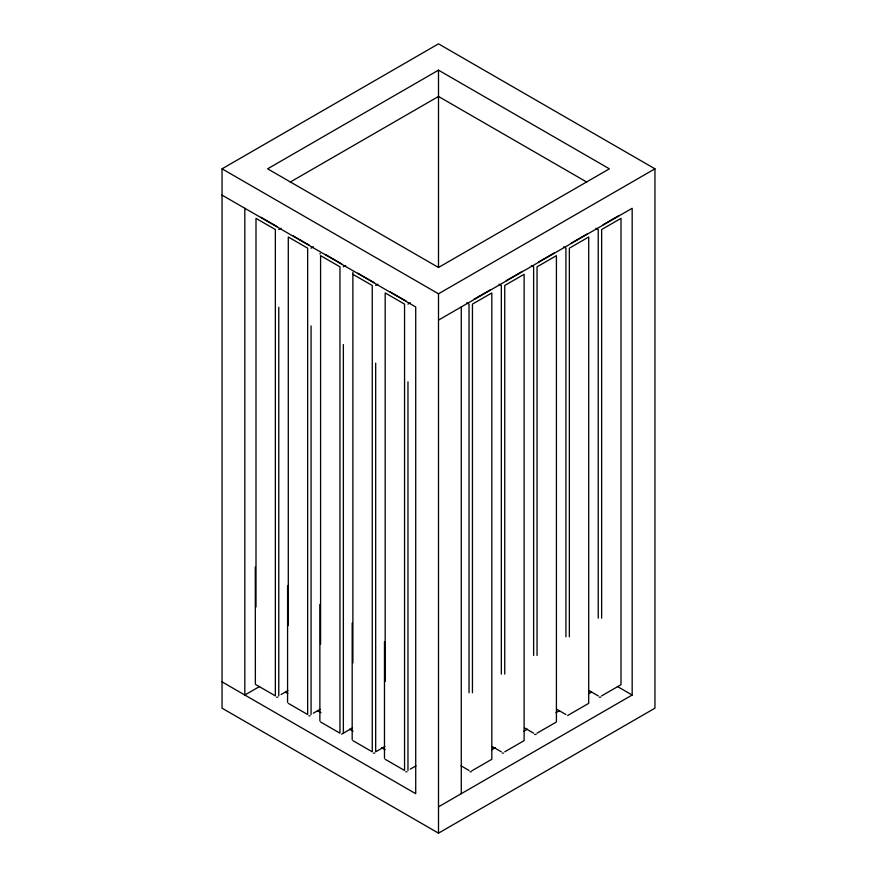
<?xml version="1.0" encoding="UTF-8"?>
<svg xmlns="http://www.w3.org/2000/svg" width="877" height="877" viewBox="0 0 877 877"><rect width="100%" height="100%" fill="white"/><g stroke="black" fill="none" stroke-linecap="round" stroke-linejoin="round"><path stroke-width="1.32" d="M319.973 254.067L320.237 253.464M222.045 168.822L438.5 43.85L654.955 168.822L654.955 708.178L438.5 833.15L222.045 708.178L222.045 168.822L438.5 293.795L654.955 168.822M438.5 70.16L267.617 168.822L438.5 267.485L609.383 168.822L438.5 70.16L438.5 267.375M290.155 182.109L438.5 96.47L586.845 182.109M278.776 229.533L281.057 228.217M311.072 248.18L313.352 246.865M343.367 266.827L345.648 265.512M375.674 285.474L377.943 284.159M407.969 304.122L410.25 302.806M473.964 299.298L490.111 289.98M506.27 280.651L522.407 271.333M538.566 262.004L554.702 252.686M570.861 243.357L586.998 234.038M603.157 224.709L619.305 215.391M438.5 320.105L632.174 208.287L632.174 695.022L438.5 806.84M259.636 686.472L244.826 695.022L244.826 208.287M281.057 694.562L287.886 690.616M313.352 713.209L320.193 709.263M341.668 734.159L352.488 727.91M376.244 751.49L384.784 746.557M410.25 769.151L415.939 765.862M491.898 749.703L495.461 747.642M523.942 731.199L527.505 729.149M555.985 712.705L559.548 710.644M589.212 693.521L591.591 692.15M471.815 770.828L491.822 759.285L491.822 292.94L472.451 304.122L472.451 692.742M504.746 751.819L524.117 740.637L524.117 274.293L504.746 285.474L504.746 674.095M537.042 733.172L556.413 721.99L556.413 255.645L537.042 266.827L537.042 655.448M567.638 715.511L588.708 703.343L588.708 236.998L569.348 248.18L569.348 636.801M601.644 695.878L621.004 684.696L621.004 218.351L601.644 229.533L601.644 618.153M600.789 697.094L599.188 697.149M536.187 734.389L534.586 734.444M277.812 697.149L276.606 697.204M310.107 715.796L308.901 715.851M374.709 753.091L373.503 753.146M407.005 771.738L405.799 771.793M503.497 753.146L502.291 753.091M471.201 771.793L469.995 771.738M595.943 228.217L598.224 229.533L598.224 618.153M563.648 246.865L565.928 248.18L565.928 636.801M531.352 265.512L533.633 266.827L533.633 655.448M499.057 284.159L501.326 285.474L501.326 674.095M466.75 302.806L469.031 304.122L469.031 692.742M260.929 217.255L277.066 226.573M293.225 235.902L309.362 245.22M325.52 254.549L341.668 263.867M357.827 273.196L373.964 282.515M390.122 291.844L406.259 301.162M222.045 195.132L415.72 306.95L415.72 793.685L222.045 681.867M352.883 274.293L372.254 285.474L372.254 751.819L352.883 740.637M617.364 686.472L632.174 695.022M589.114 690.616L598.224 695.878M556.807 709.263L565.928 714.525M524.512 727.91L533.633 733.172M492.216 746.557L501.326 751.819M461.061 765.862L469.031 770.466M285.409 692.15L287.788 693.521M317.452 710.644L321.015 712.705M349.495 729.149L353.058 731.199M381.539 747.642L385.102 749.703M255.996 684.696L275.356 695.878L275.356 229.533L255.996 218.351L255.996 606.972M288.292 703.343L307.652 714.525L307.652 248.18L288.292 236.998L288.292 625.619M320.587 721.99L339.958 733.172L339.958 266.827L320.587 255.645L320.587 644.266M385.178 759.285L404.549 770.466L404.549 304.122L385.178 292.94L385.178 681.561M255.371 684.192L255.284 567.123M461.28 306.95L461.28 793.685M438.5 293.795L438.5 833.15M407.969 381.846L407.969 770.466M384.477 641.712L384.477 758.298M375.674 363.199L375.674 751.819M352.883 272.319L352.883 662.913M352.181 623.065L352.181 739.651M343.367 344.551L343.367 733.172M319.875 604.417L319.875 721.004M311.072 325.904L311.072 714.525M287.579 585.77L287.579 702.356M278.776 307.257L278.776 695.878"/></g></svg>
